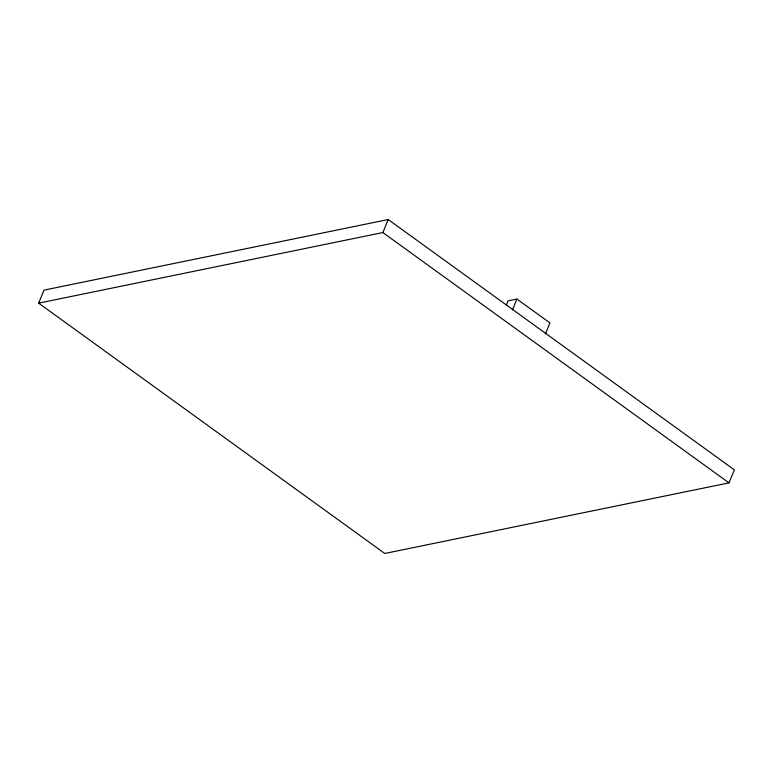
<?xml version="1.0" encoding="UTF-8"?>
<svg xmlns="http://www.w3.org/2000/svg" width="773" height="773" viewBox="0 0 773 773"><rect width="100%" height="100%" fill="white"/><g stroke="black" fill="none" stroke-linecap="round" stroke-linejoin="round"><path stroke-width="1.16" d="M38.65 303.142L44.013 290.126L388.22 219.532L734.35 469.858L728.987 482.874L384.78 553.468L38.65 303.142L382.857 232.547L728.987 482.874M382.857 232.547L388.22 219.532M506.305 305.2L508.103 300.861L516.934 299.045L549.951 322.93L545.458 333.83M512.441 309.954L516.934 299.045"/></g></svg>
